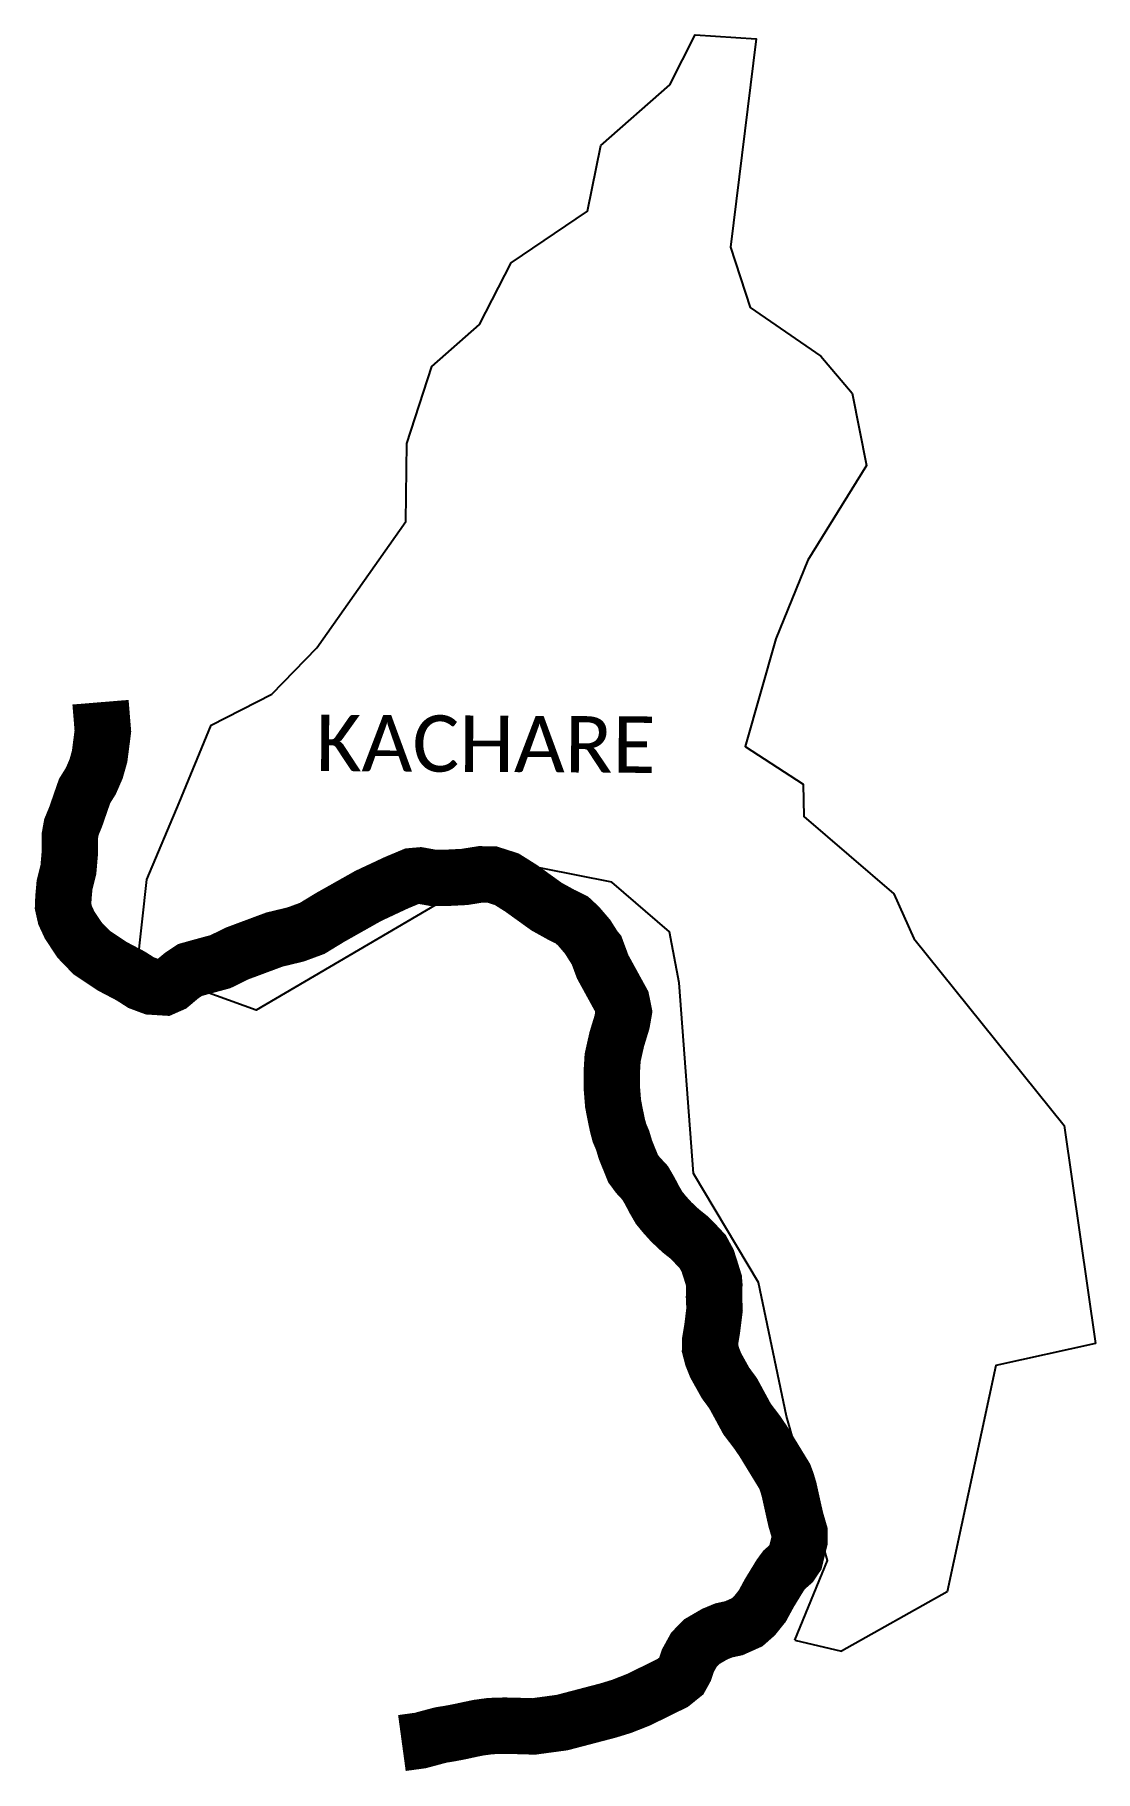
# Model space of a CAD drawing. Header units: metres. Extents: x 310985 to 311925, y 1907990 to 1909530.
import ezdxf

# ---------------------------------------------------------------- set-up
doc = ezdxf.new("R2010")
doc.units = ezdxf.units.M
for name, color, linetype in [('NATURALLY PROTECTED', 3, 'Continuous'), ('village', 3, 'Continuous'), ('VILLAGE NAME', 250, 'Continuous')]:
    doc.layers.add(name, color=color, linetype=linetype)
doc.styles.get("Standard").update_dxf_attribs({"font": 'calibri.ttf'})

msp = doc.modelspace()

# ---------------------------------------------------------------- linework, layer by layer
at = {"layer": 'NATURALLY PROTECTED', "color": 116, "true_color": 0x136734, "const_width": 50, "flags": 128}
msp.add_lwpolyline([(311043.1, 1908938.1), (311045.2, 1908912.5), (311042.3, 1908890), (311039.2, 1908879), (311034.5, 1908868.2), (311029, 1908859.4), (311026.6, 1908852.5), (311021.1, 1908836.6), (311017.3, 1908827.4), (311015.9, 1908819.6), (311015.9, 1908804.7), (311014.6, 1908789.6), (311011.2, 1908776.1), (311010.2, 1908764.8), (311009.9, 1908757.2), (311011.7, 1908749.2), (311015.7, 1908740.6), (311024.6, 1908727.2), (311035.2, 1908716.2), (311053.3, 1908704.1), (311069.9, 1908695.4), (311079.1, 1908689.5), (311088.5, 1908686), (311099.7, 1908685.3), (311105.8, 1908688), (311115, 1908695.7), (311122.5, 1908700.7), (311133.2, 1908703.7), (311149.5, 1908708.1), (311164.1, 1908715.3), (311197.4, 1908727.7), (311216.1, 1908732.2), (311230.8, 1908737.6), (311246.7, 1908747.3), (311280.6, 1908766.4), (311305.6, 1908778.1), (311319.5, 1908783.9), (311326.4, 1908784.5), (311338.1, 1908782.4), (311350, 1908782.4), (311365.8, 1908783.2), (311380.3, 1908785.5), (311390.1, 1908785.4), (311403.3, 1908781.2), (311415.9, 1908773.3), (311438.7, 1908756.9), (311451.5, 1908749.8), (311461.1, 1908745.1), (311467.1, 1908739.5), (311475, 1908730.3), (311481.4, 1908720.2), (311483, 1908718.3), (311488.5, 1908703.5), (311498.7, 1908684.9), (311505.3, 1908672.9), (311507.2, 1908663.5), (311505.6, 1908654.5), (311501, 1908639.4), (311499.2, 1908631.5), (311497.3, 1908622.9), (311496.5, 1908609.7), (311496.5, 1908597.3), (311497.7, 1908582.3), (311499.3, 1908573.9), (311501.5, 1908563.3), (311503.3, 1908556.4), (311506.1, 1908549.9), (311508.7, 1908541.2), (311512.7, 1908531.4), (311515.4, 1908524.7), (311519.7, 1908518.9), (311526.1, 1908512), (311530.4, 1908504.6), (311534.1, 1908497.5), (311538.5, 1908489.9), (311543.5, 1908483.8), (311549.4, 1908477.3), (311557.8, 1908469.4), (311565, 1908463.7), (311571.3, 1908457.3), (311577.2, 1908451), (311581.6, 1908442.9), (311584.6, 1908433.5), (311587.2, 1908425.1), (311587.5, 1908421.6), (311587.2, 1908410.8), (311587.7, 1908399.8), (311585.6, 1908382.8), (311583.8, 1908371.9), (311583.7, 1908365.3), (311585.7, 1908357.7), (311588.7, 1908350.2), (311597.4, 1908334.6), (311604.1, 1908325.5), (311608.3, 1908317.8), (311616.6, 1908302.5), (311621.5, 1908296.1), (311626, 1908290.1), (311630.9, 1908282.9), (311638.1, 1908271.1), (311649.9, 1908251.8), (311651.8, 1908246.7), (311653.7, 1908240.4), (311657.5, 1908223.3), (311659.7, 1908213.6), (311663, 1908202.3), (311663, 1908194.5), (311660.4, 1908184.1), (311659.3, 1908179.6), (311656, 1908174.7), (311649.5, 1908169), (311645.9, 1908164.1), (311636.3, 1908148.4), (311630, 1908136.8), (311623, 1908128.1), (311616.5, 1908122.4), (311604.9, 1908117.2), (311595.8, 1908115.2), (311587.8, 1908111.9), (311576.3, 1908105.2), (311569.5, 1908098.3), (311564, 1908088.3), (311561.5, 1908080.7), (311558.3, 1908074.9), (311550.6, 1908068.7), (311537.4, 1908062.2), (311520.3, 1908053.8), (311505.3, 1908047.9), (311493.6, 1908044.3), (311452.4, 1908033.5), (311434.6, 1908031.1), (311427.3, 1908030.1), (311413.7, 1908030.5), (311401.4, 1908030.8), (311388.8, 1908030.4), (311378.5, 1908029), (311371.1, 1908027.5), (311361.9, 1908025.5), (311353.6, 1908023.9), (311344.9, 1908022.5), (311326.6, 1908017.6), (311310.4, 1908015.4)], dxfattribs=at)
at = {"layer": 'village', "flags": 128}
msp.add_lwpolyline([(311658.8, 1908106.5), (311700.2, 1908096.8)], dxfattribs=at)
at = {"layer": 'village', "color": 3, "true_color": 0x00ff00}
for points in [[(311658.8, 1908106.5, 0), (311687.8, 1908177.3, 0), (311651.6, 1908305.3, 0), (311626.8, 1908423.8, 0), (311569.1, 1908520.2, 0), (311556.2, 1908689.3, 0), (311547.7, 1908734.4, 0), (311496.7, 1908778.6, 0), (311405.4, 1908796.6, 0), (311181, 1908665.2, 0), (311075.5, 1908703.2, 0), (311084.3, 1908781, 0), (311112.9, 1908848.8, 0), (311141.2, 1908917.8, 0), (311194.9, 1908945.2, 0), (311235, 1908986.4, 0), (311314, 1909098.3, 0), (311314.9, 1909167.5, 0), (311336.9, 1909235.8, 0), (311379.1, 1909273.1, 0), (311407.4, 1909327.5, 0), (311475.1, 1909373.3, 0), (311486.8, 1909431.6, 0), (311547.9, 1909485.3, 0), (311570.6, 1909529.9, 0), (311624.5, 1909526.1, 0), (311601.7, 1909341.6, 0), (311619.2, 1909288, 0), (311682, 1909244.9, 0), (311709.8, 1909212, 0), (311722.5, 1909148, 0), (311670.3, 1909064.1, 0), (311641.9, 1908994.4, 0), (311614.8, 1908898.7, 0), (311666.3, 1908865.4, 0), (311667, 1908836.7, 0), (311746.6, 1908768.1, 0), (311764.5, 1908728.7, 0), (311897.9, 1908562.9, 0), (311925.4, 1908369.6, 0)], [(311925.4, 1908369.6, 0), (311837.2, 1908350.2, 0), (311793.9, 1908149.3, 0), (311700.2, 1908096.8, 0)]]:
    msp.add_polyline3d(points, dxfattribs=at)

# ---------------------------------------------------------------- texts
at = {"layer": 'VILLAGE NAME', "insert": (311234.3, 1908927.1), "char_height": 50, "attachment_point": 1, "rotation": 359.6762}
msp.add_mtext_dynamic_manual_height_columns('KACHARE', width=379.889, gutter_width=520.2, heights=[0], dxfattribs=at)

doc.saveas('drawing.dxf')
